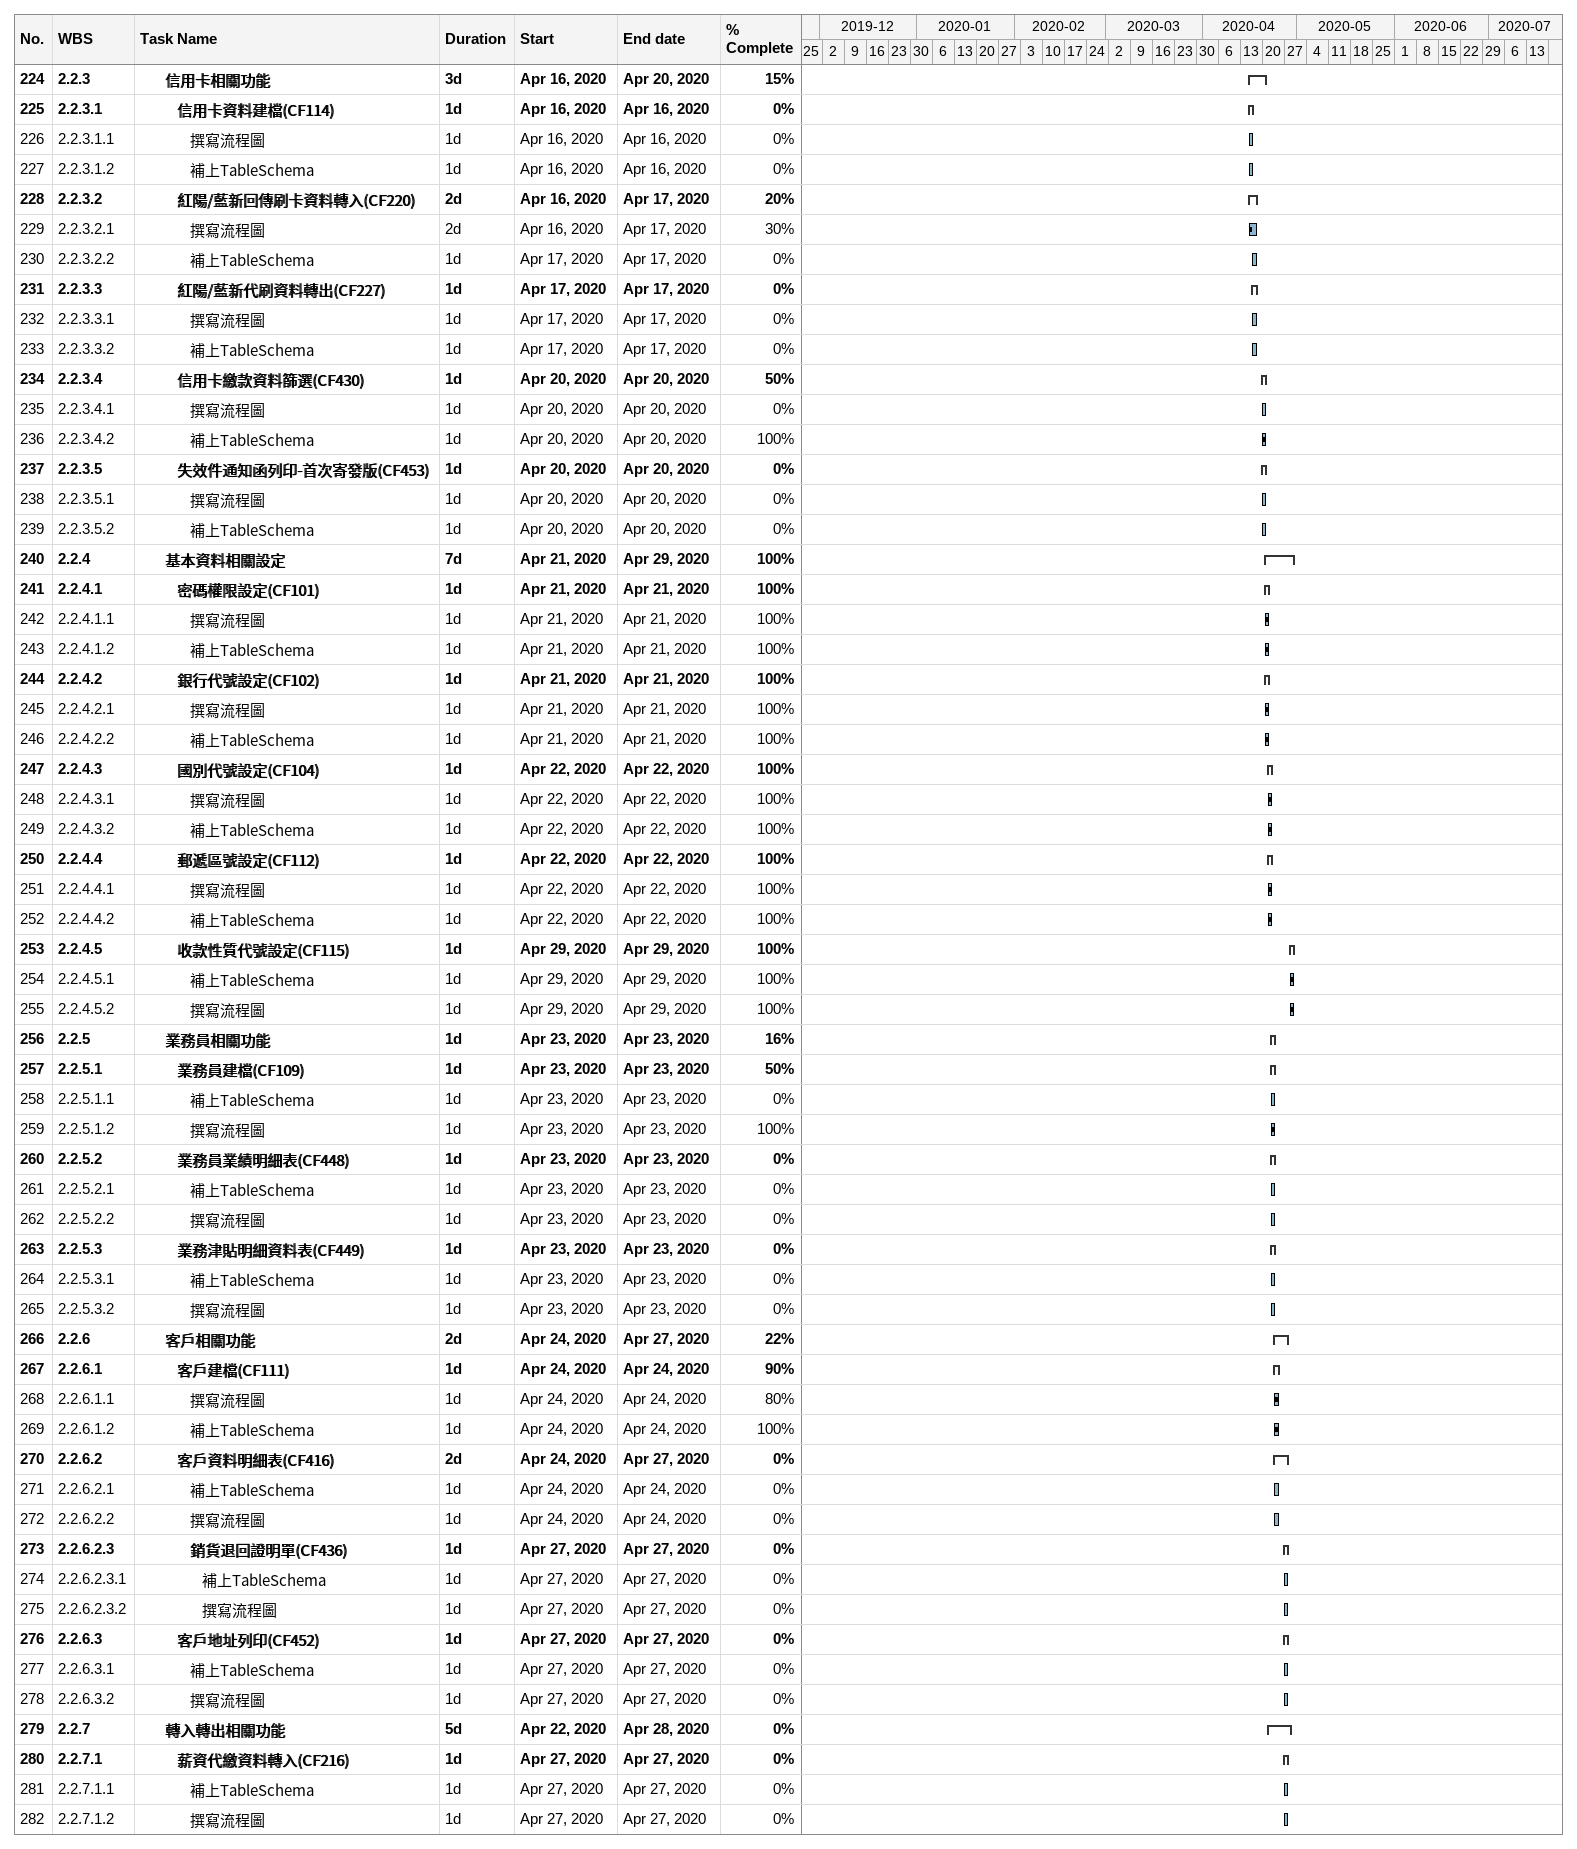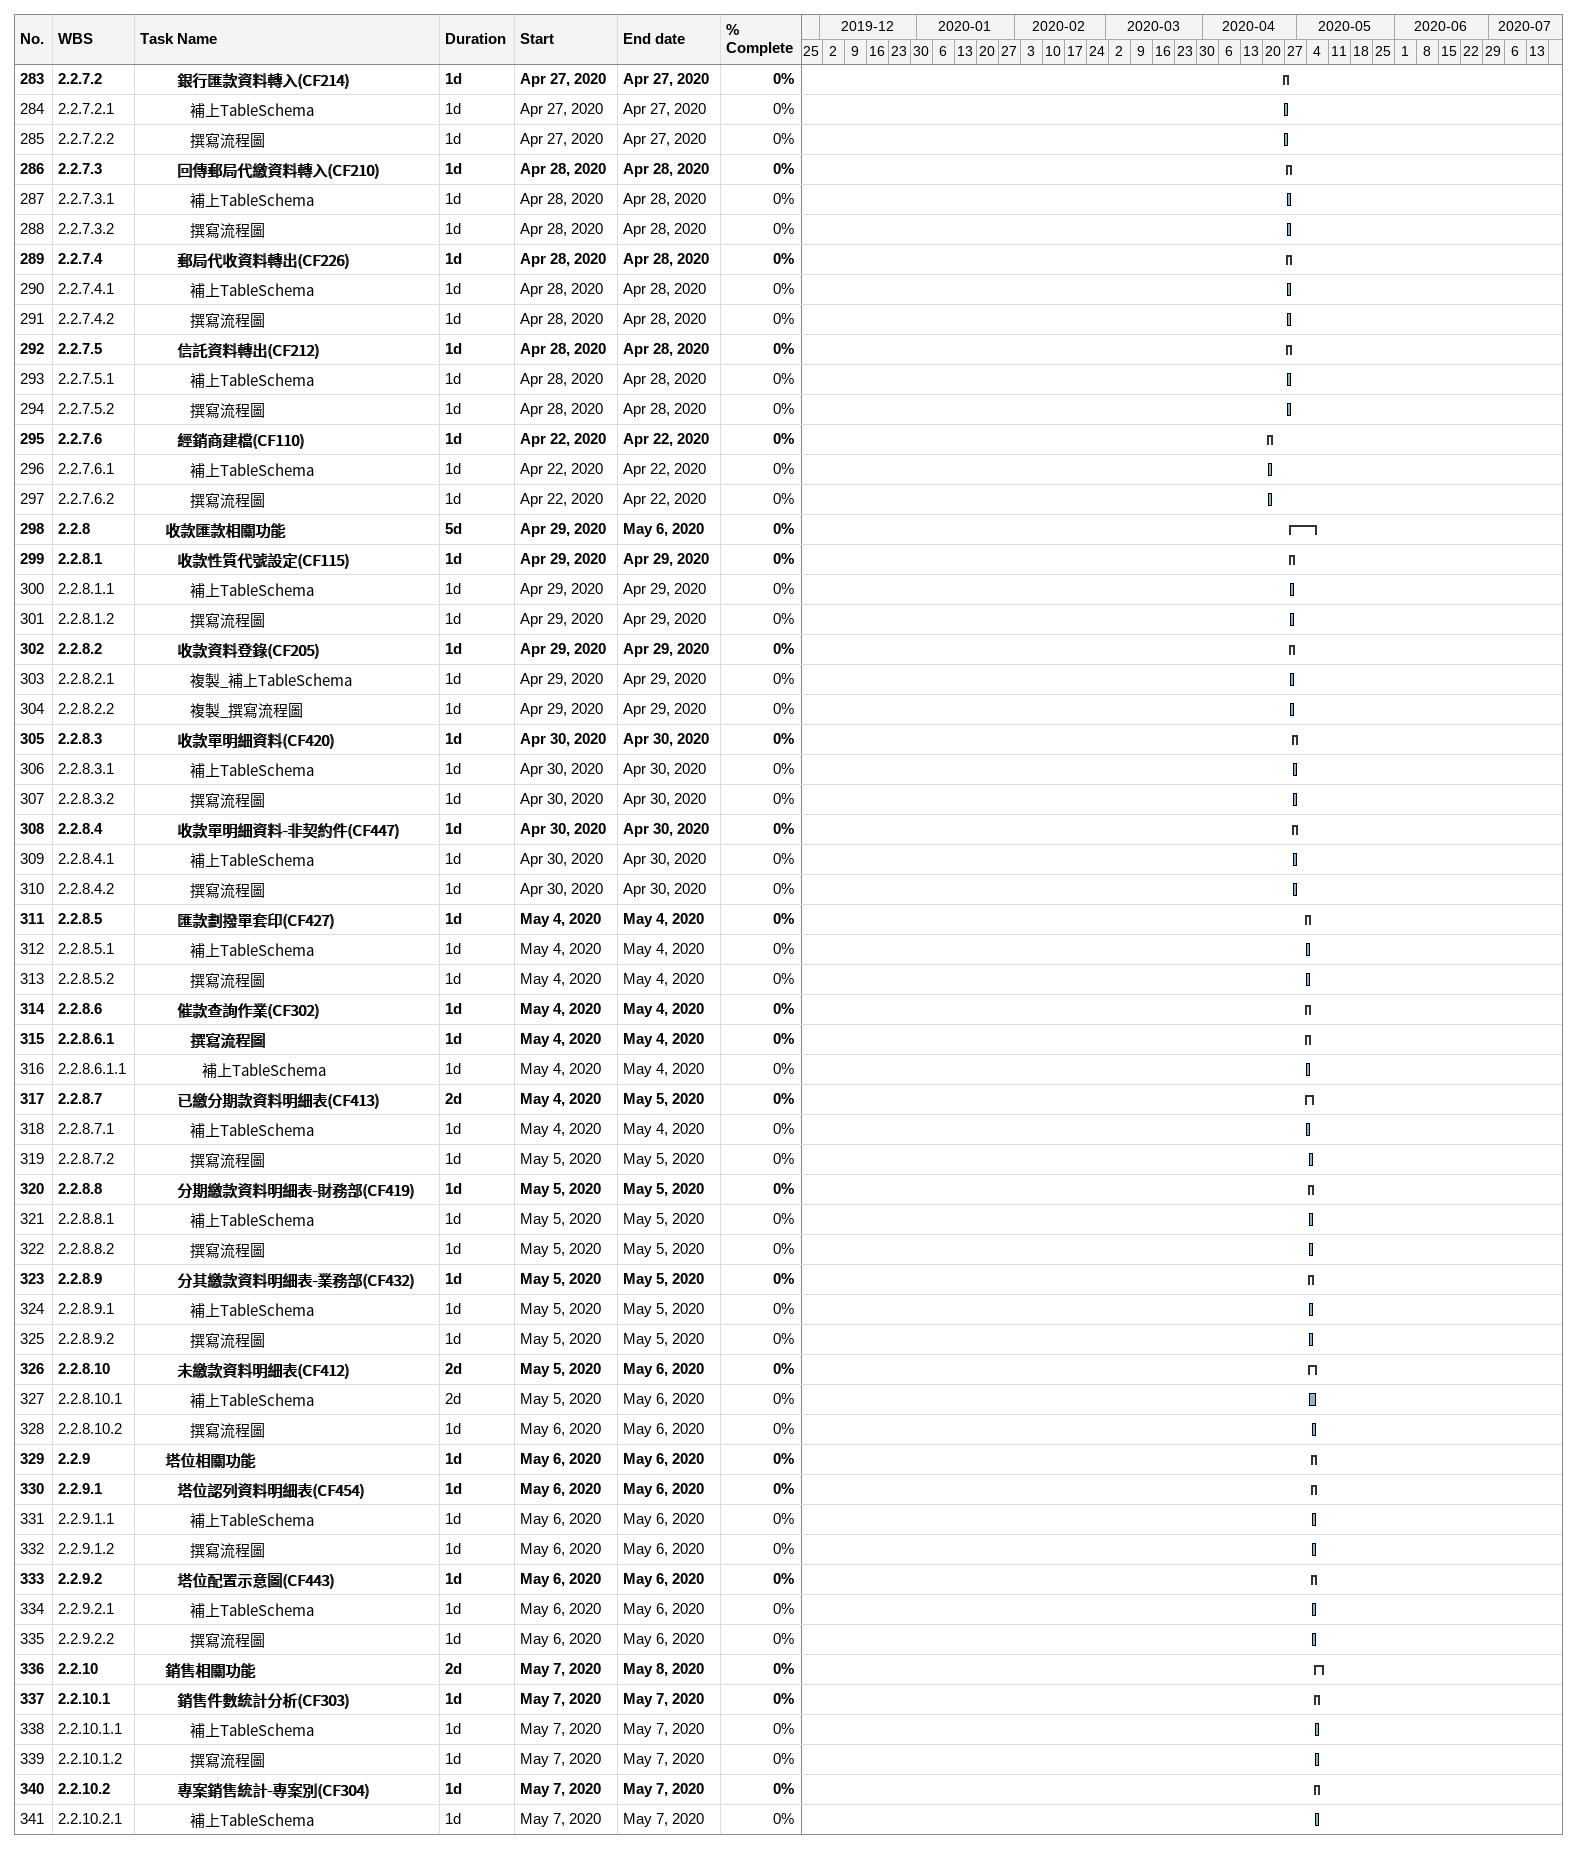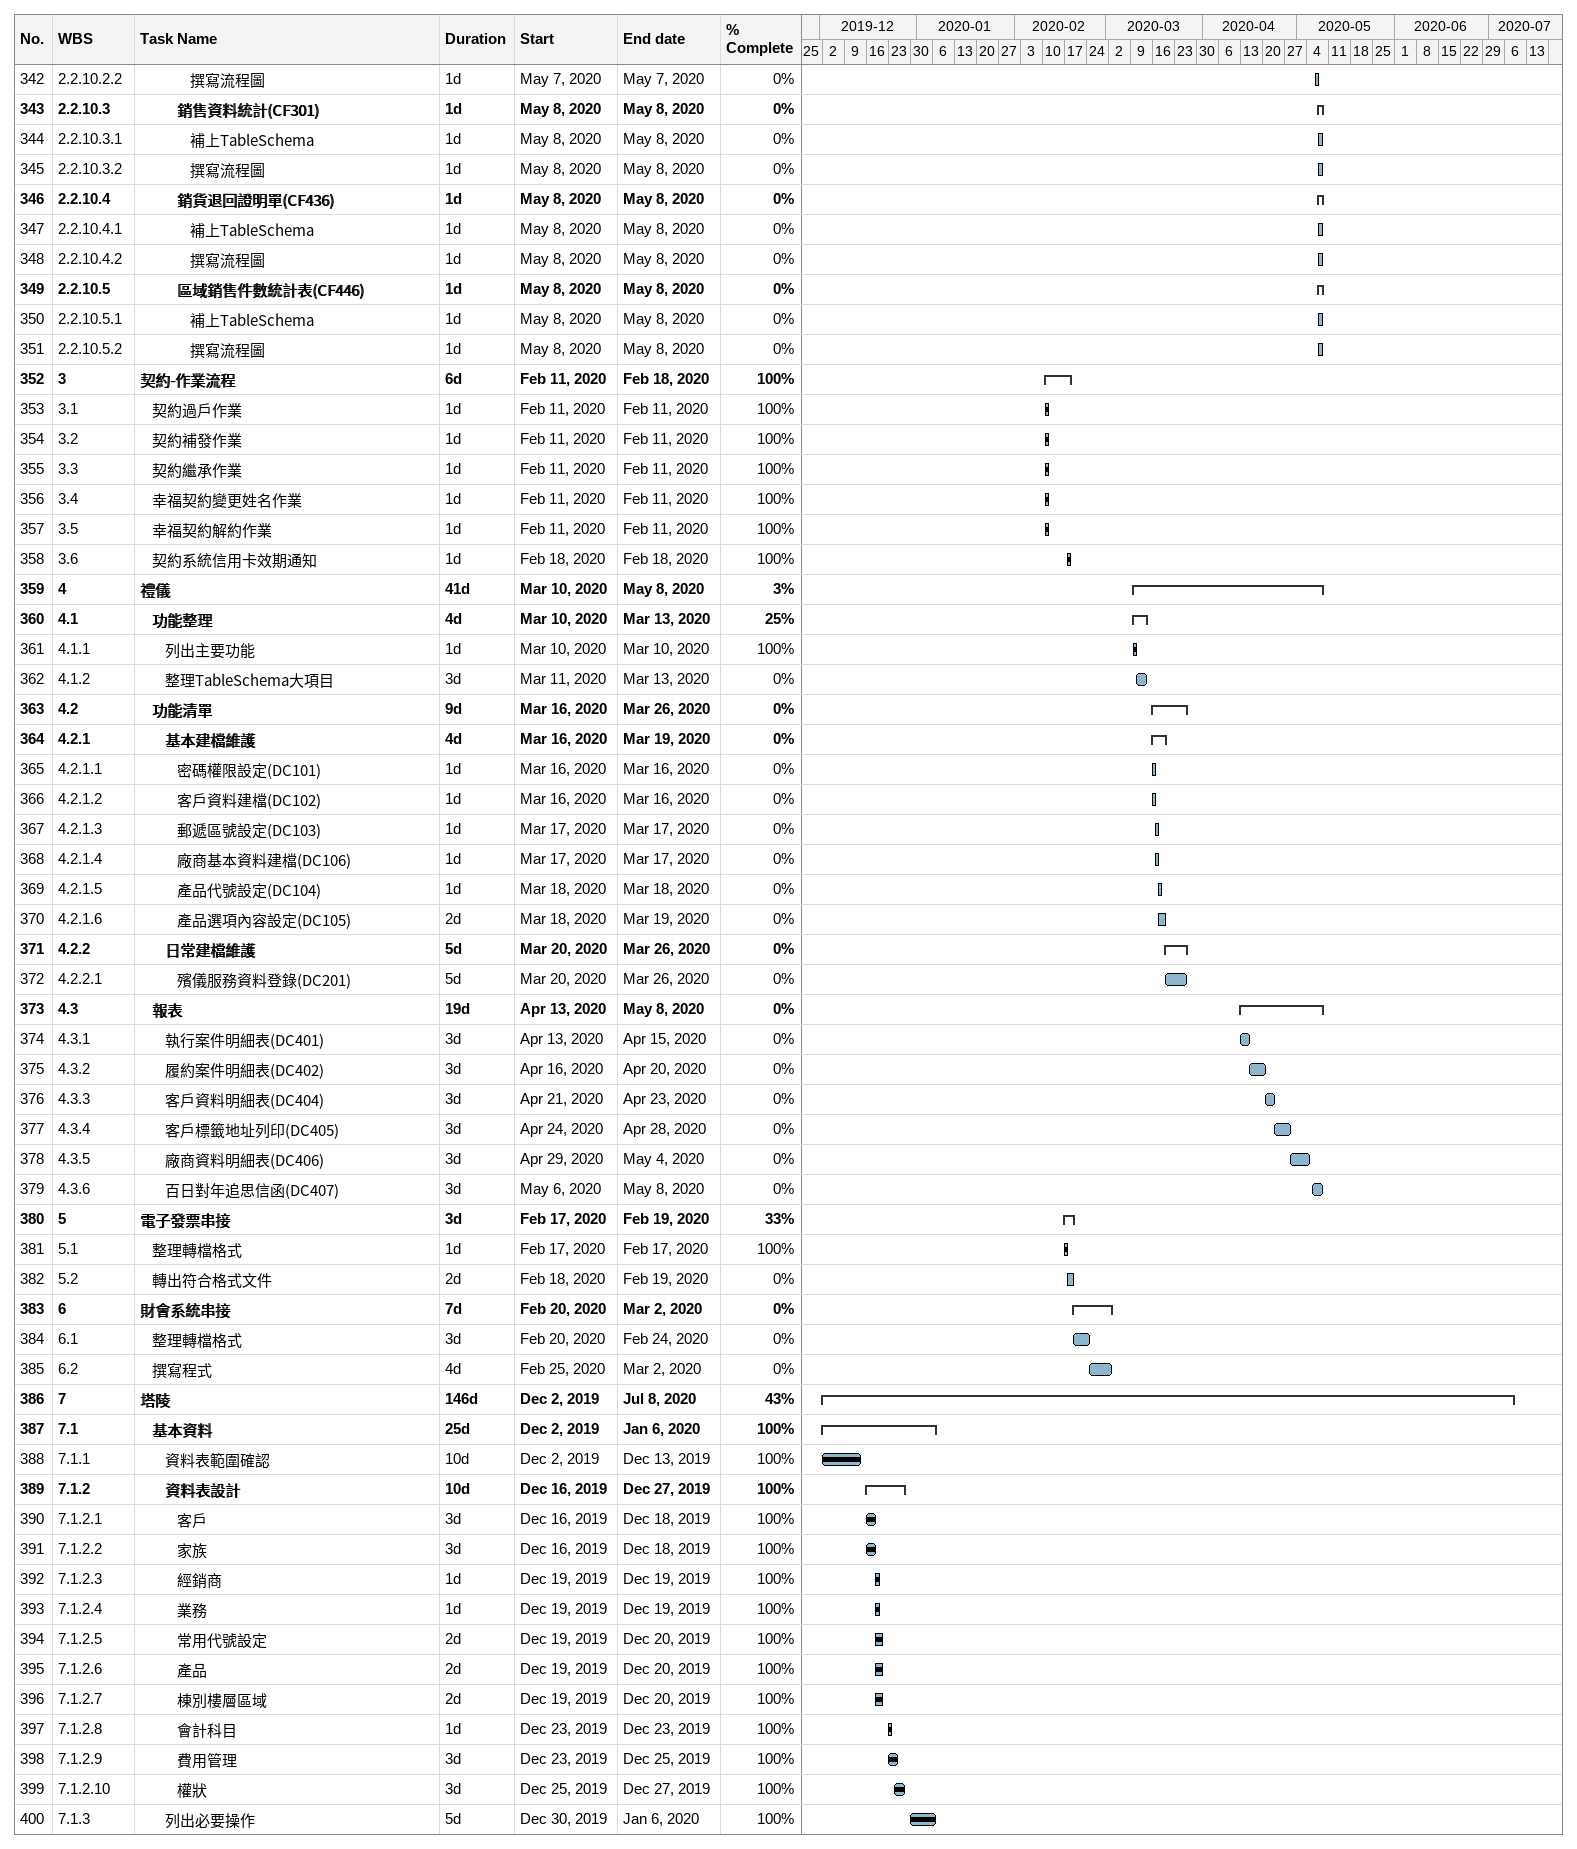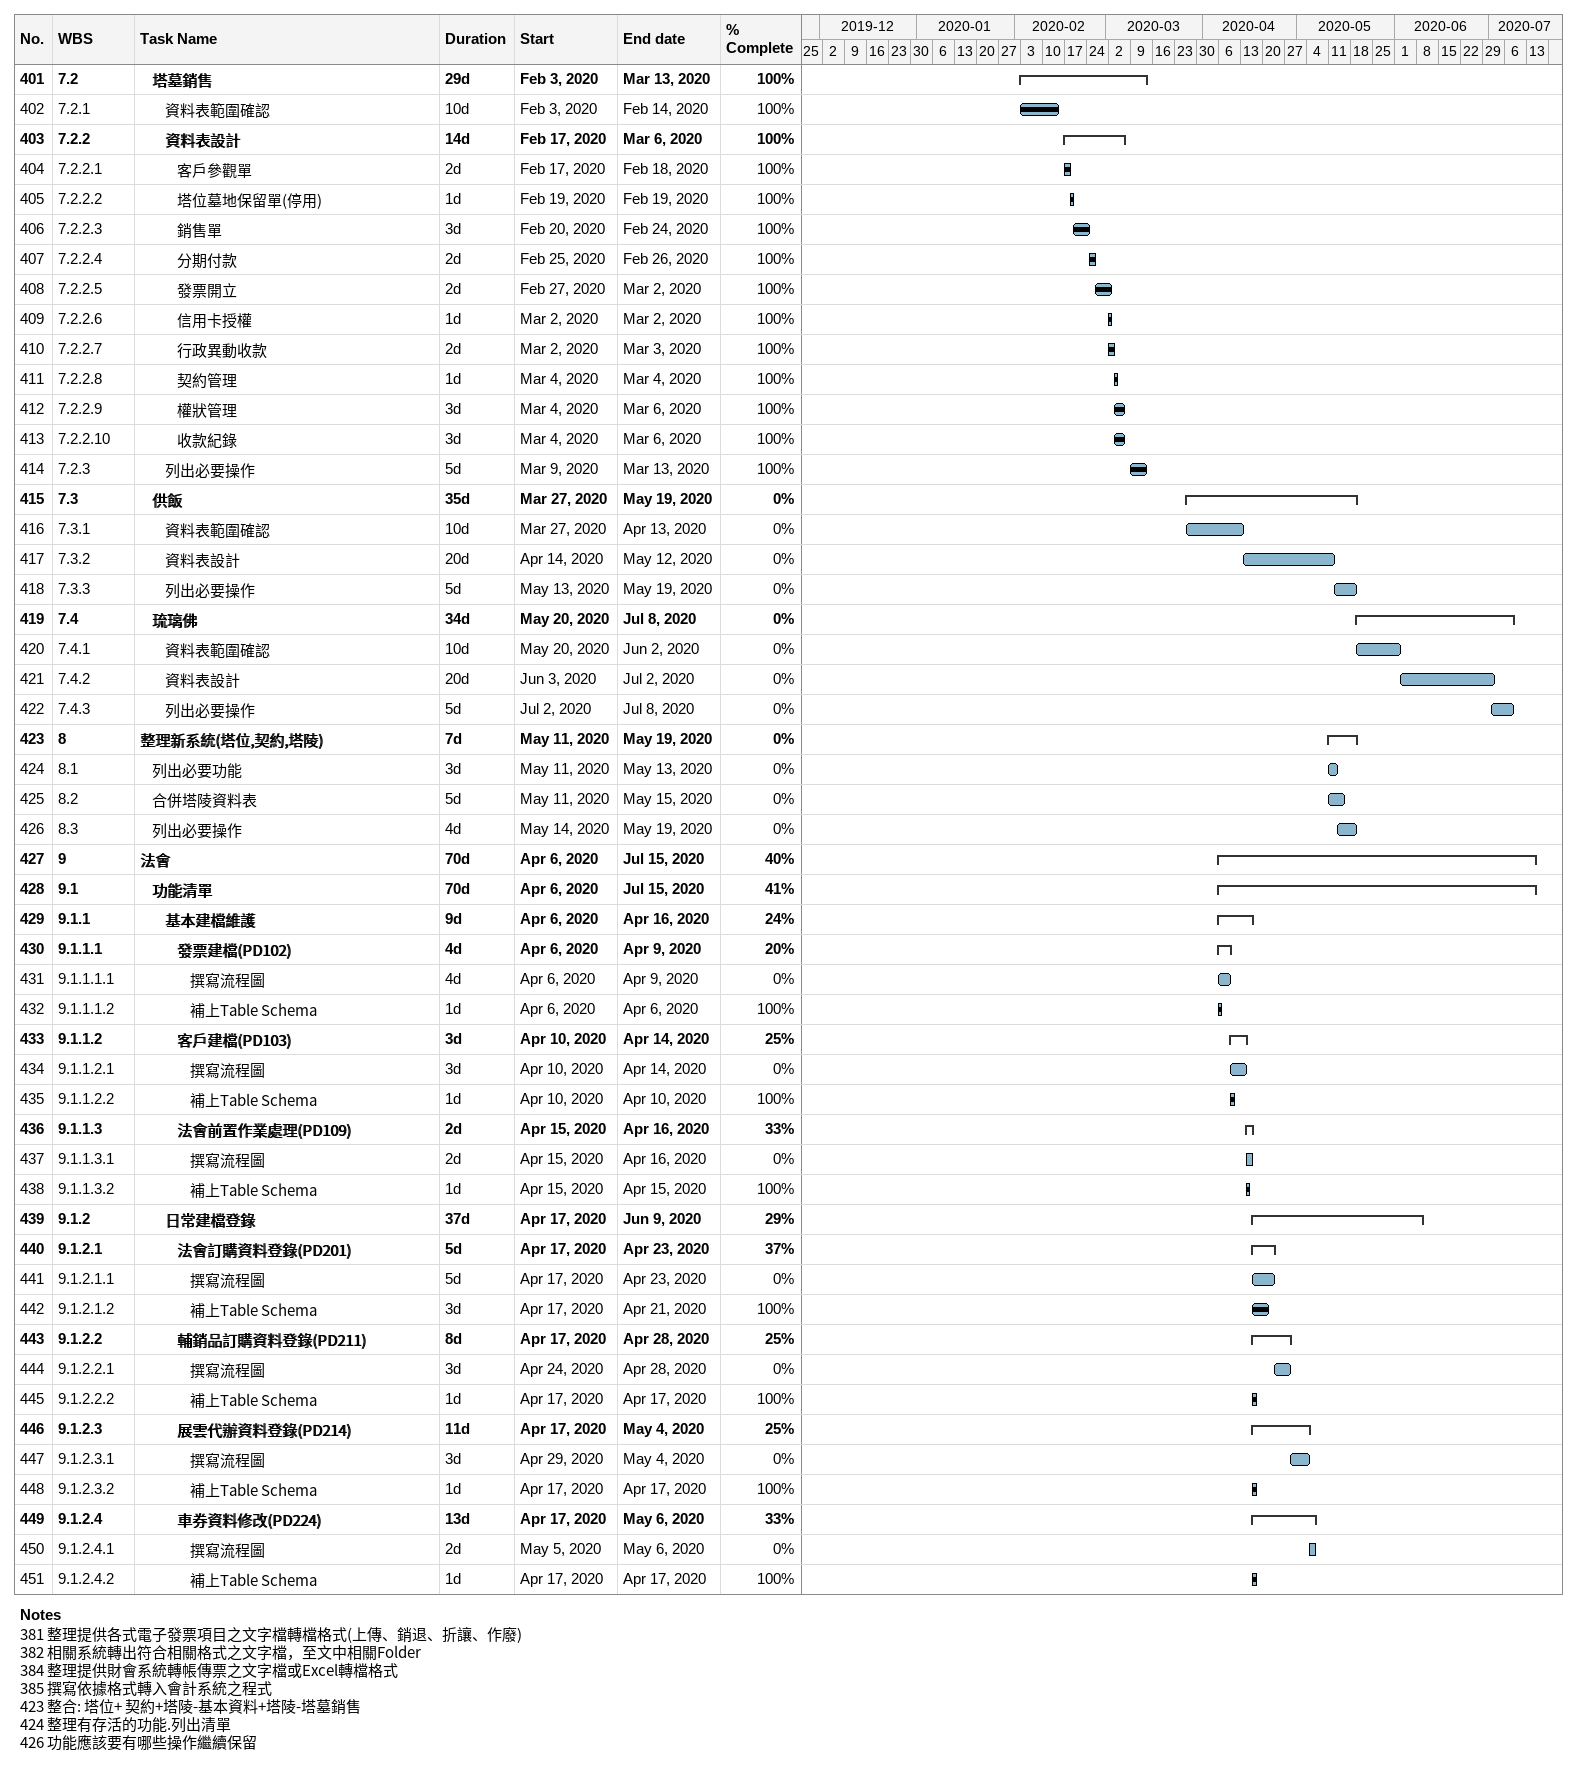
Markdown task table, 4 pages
| ID | WBS | Task | Duration | Start | Finish | % complete |
|---|---|---|---|---|---|---|
| 224 | 2.2.3 | **信用卡相關功能** | 3d | 2020-04-16 | 2020-04-20 | 15 |
| 225 | 2.2.3.1 | **信用卡資料建檔(CF114)** | 1d | 2020-04-16 | 2020-04-16 | 0 |
| 226 | 2.2.3.1.1 | 撰寫流程圖 | 1d | 2020-04-16 | 2020-04-16 | 0 |
| 227 | 2.2.3.1.2 | 補上TableSchema | 1d | 2020-04-16 | 2020-04-16 | 0 |
| 228 | 2.2.3.2 | **紅陽/藍新回傳刷卡資料轉入(CF220)** | 2d | 2020-04-16 | 2020-04-17 | 20 |
| 229 | 2.2.3.2.1 | 撰寫流程圖 | 2d | 2020-04-16 | 2020-04-17 | 30 |
| 230 | 2.2.3.2.2 | 補上TableSchema | 1d | 2020-04-17 | 2020-04-17 | 0 |
| 231 | 2.2.3.3 | **紅陽/藍新代刷資料轉出(CF227)** | 1d | 2020-04-17 | 2020-04-17 | 0 |
| 232 | 2.2.3.3.1 | 撰寫流程圖 | 1d | 2020-04-17 | 2020-04-17 | 0 |
| 233 | 2.2.3.3.2 | 補上TableSchema | 1d | 2020-04-17 | 2020-04-17 | 0 |
| 234 | 2.2.3.4 | **信用卡繳款資料篩選(CF430)** | 1d | 2020-04-20 | 2020-04-20 | 50 |
| 235 | 2.2.3.4.1 | 撰寫流程圖 | 1d | 2020-04-20 | 2020-04-20 | 0 |
| 236 | 2.2.3.4.2 | 補上TableSchema | 1d | 2020-04-20 | 2020-04-20 | 100 |
| 237 | 2.2.3.5 | **失效件通知函列印-首次寄發版(CF453)** | 1d | 2020-04-20 | 2020-04-20 | 0 |
| 238 | 2.2.3.5.1 | 撰寫流程圖 | 1d | 2020-04-20 | 2020-04-20 | 0 |
| 239 | 2.2.3.5.2 | 補上TableSchema | 1d | 2020-04-20 | 2020-04-20 | 0 |
| 240 | 2.2.4 | **基本資料相關設定** | 7d | 2020-04-21 | 2020-04-29 | 100 |
| 241 | 2.2.4.1 | **密碼權限設定(CF101)** | 1d | 2020-04-21 | 2020-04-21 | 100 |
| 242 | 2.2.4.1.1 | 撰寫流程圖 | 1d | 2020-04-21 | 2020-04-21 | 100 |
| 243 | 2.2.4.1.2 | 補上TableSchema | 1d | 2020-04-21 | 2020-04-21 | 100 |
| 244 | 2.2.4.2 | **銀行代號設定(CF102)** | 1d | 2020-04-21 | 2020-04-21 | 100 |
| 245 | 2.2.4.2.1 | 撰寫流程圖 | 1d | 2020-04-21 | 2020-04-21 | 100 |
| 246 | 2.2.4.2.2 | 補上TableSchema | 1d | 2020-04-21 | 2020-04-21 | 100 |
| 247 | 2.2.4.3 | **國別代號設定(CF104)** | 1d | 2020-04-22 | 2020-04-22 | 100 |
| 248 | 2.2.4.3.1 | 撰寫流程圖 | 1d | 2020-04-22 | 2020-04-22 | 100 |
| 249 | 2.2.4.3.2 | 補上TableSchema | 1d | 2020-04-22 | 2020-04-22 | 100 |
| 250 | 2.2.4.4 | **郵遞區號設定(CF112)** | 1d | 2020-04-22 | 2020-04-22 | 100 |
| 251 | 2.2.4.4.1 | 撰寫流程圖 | 1d | 2020-04-22 | 2020-04-22 | 100 |
| 252 | 2.2.4.4.2 | 補上TableSchema | 1d | 2020-04-22 | 2020-04-22 | 100 |
| 253 | 2.2.4.5 | **收款性質代號設定(CF115)** | 1d | 2020-04-29 | 2020-04-29 | 100 |
| 254 | 2.2.4.5.1 | 補上TableSchema | 1d | 2020-04-29 | 2020-04-29 | 100 |
| 255 | 2.2.4.5.2 | 撰寫流程圖 | 1d | 2020-04-29 | 2020-04-29 | 100 |
| 256 | 2.2.5 | **業務員相關功能** | 1d | 2020-04-23 | 2020-04-23 | 16 |
| 257 | 2.2.5.1 | **業務員建檔(CF109)** | 1d | 2020-04-23 | 2020-04-23 | 50 |
| 258 | 2.2.5.1.1 | 補上TableSchema | 1d | 2020-04-23 | 2020-04-23 | 0 |
| 259 | 2.2.5.1.2 | 撰寫流程圖 | 1d | 2020-04-23 | 2020-04-23 | 100 |
| 260 | 2.2.5.2 | **業務員業績明細表(CF448)** | 1d | 2020-04-23 | 2020-04-23 | 0 |
| 261 | 2.2.5.2.1 | 補上TableSchema | 1d | 2020-04-23 | 2020-04-23 | 0 |
| 262 | 2.2.5.2.2 | 撰寫流程圖 | 1d | 2020-04-23 | 2020-04-23 | 0 |
| 263 | 2.2.5.3 | **業務津貼明細資料表(CF449)** | 1d | 2020-04-23 | 2020-04-23 | 0 |
| 264 | 2.2.5.3.1 | 補上TableSchema | 1d | 2020-04-23 | 2020-04-23 | 0 |
| 265 | 2.2.5.3.2 | 撰寫流程圖 | 1d | 2020-04-23 | 2020-04-23 | 0 |
| 266 | 2.2.6 | **客戶相關功能** | 2d | 2020-04-24 | 2020-04-27 | 22 |
| 267 | 2.2.6.1 | **客戶建檔(CF111)** | 1d | 2020-04-24 | 2020-04-24 | 90 |
| 268 | 2.2.6.1.1 | 撰寫流程圖 | 1d | 2020-04-24 | 2020-04-24 | 80 |
| 269 | 2.2.6.1.2 | 補上TableSchema | 1d | 2020-04-24 | 2020-04-24 | 100 |
| 270 | 2.2.6.2 | **客戶資料明細表(CF416)** | 2d | 2020-04-24 | 2020-04-27 | 0 |
| 271 | 2.2.6.2.1 | 補上TableSchema | 1d | 2020-04-24 | 2020-04-24 | 0 |
| 272 | 2.2.6.2.2 | 撰寫流程圖 | 1d | 2020-04-24 | 2020-04-24 | 0 |
| 273 | 2.2.6.2.3 | **銷貨退回證明單(CF436)** | 1d | 2020-04-27 | 2020-04-27 | 0 |
| 274 | 2.2.6.2.3.1 | 補上TableSchema | 1d | 2020-04-27 | 2020-04-27 | 0 |
| 275 | 2.2.6.2.3.2 | 撰寫流程圖 | 1d | 2020-04-27 | 2020-04-27 | 0 |
| 276 | 2.2.6.3 | **客戶地址列印(CF452)** | 1d | 2020-04-27 | 2020-04-27 | 0 |
| 277 | 2.2.6.3.1 | 補上TableSchema | 1d | 2020-04-27 | 2020-04-27 | 0 |
| 278 | 2.2.6.3.2 | 撰寫流程圖 | 1d | 2020-04-27 | 2020-04-27 | 0 |
| 279 | 2.2.7 | **轉入轉出相關功能** | 5d | 2020-04-22 | 2020-04-28 | 0 |
| 280 | 2.2.7.1 | **薪資代繳資料轉入(CF216)** | 1d | 2020-04-27 | 2020-04-27 | 0 |
| 281 | 2.2.7.1.1 | 補上TableSchema | 1d | 2020-04-27 | 2020-04-27 | 0 |
| 282 | 2.2.7.1.2 | 撰寫流程圖 | 1d | 2020-04-27 | 2020-04-27 | 0 |
| 283 | 2.2.7.2 | **銀行匯款資料轉入(CF214)** | 1d | 2020-04-27 | 2020-04-27 | 0 |
| 284 | 2.2.7.2.1 | 補上TableSchema | 1d | 2020-04-27 | 2020-04-27 | 0 |
| 285 | 2.2.7.2.2 | 撰寫流程圖 | 1d | 2020-04-27 | 2020-04-27 | 0 |
| 286 | 2.2.7.3 | **回傳郵局代繳資料轉入(CF210)** | 1d | 2020-04-28 | 2020-04-28 | 0 |
| 287 | 2.2.7.3.1 | 補上TableSchema | 1d | 2020-04-28 | 2020-04-28 | 0 |
| 288 | 2.2.7.3.2 | 撰寫流程圖 | 1d | 2020-04-28 | 2020-04-28 | 0 |
| 289 | 2.2.7.4 | **郵局代收資料轉出(CF226)** | 1d | 2020-04-28 | 2020-04-28 | 0 |
| 290 | 2.2.7.4.1 | 補上TableSchema | 1d | 2020-04-28 | 2020-04-28 | 0 |
| 291 | 2.2.7.4.2 | 撰寫流程圖 | 1d | 2020-04-28 | 2020-04-28 | 0 |
| 292 | 2.2.7.5 | **信託資料轉出(CF212)** | 1d | 2020-04-28 | 2020-04-28 | 0 |
| 293 | 2.2.7.5.1 | 補上TableSchema | 1d | 2020-04-28 | 2020-04-28 | 0 |
| 294 | 2.2.7.5.2 | 撰寫流程圖 | 1d | 2020-04-28 | 2020-04-28 | 0 |
| 295 | 2.2.7.6 | **經銷商建檔(CF110)** | 1d | 2020-04-22 | 2020-04-22 | 0 |
| 296 | 2.2.7.6.1 | 補上TableSchema | 1d | 2020-04-22 | 2020-04-22 | 0 |
| 297 | 2.2.7.6.2 | 撰寫流程圖 | 1d | 2020-04-22 | 2020-04-22 | 0 |
| 298 | 2.2.8 | **收款匯款相關功能** | 5d | 2020-04-29 | 2020-05-06 | 0 |
| 299 | 2.2.8.1 | **收款性質代號設定(CF115)** | 1d | 2020-04-29 | 2020-04-29 | 0 |
| 300 | 2.2.8.1.1 | 補上TableSchema | 1d | 2020-04-29 | 2020-04-29 | 0 |
| 301 | 2.2.8.1.2 | 撰寫流程圖 | 1d | 2020-04-29 | 2020-04-29 | 0 |
| 302 | 2.2.8.2 | **收款資料登錄(CF205)** | 1d | 2020-04-29 | 2020-04-29 | 0 |
| 303 | 2.2.8.2.1 | 複製_補上TableSchema | 1d | 2020-04-29 | 2020-04-29 | 0 |
| 304 | 2.2.8.2.2 | 複製_撰寫流程圖 | 1d | 2020-04-29 | 2020-04-29 | 0 |
| 305 | 2.2.8.3 | **收款單明細資料(CF420)** | 1d | 2020-04-30 | 2020-04-30 | 0 |
| 306 | 2.2.8.3.1 | 補上TableSchema | 1d | 2020-04-30 | 2020-04-30 | 0 |
| 307 | 2.2.8.3.2 | 撰寫流程圖 | 1d | 2020-04-30 | 2020-04-30 | 0 |
| 308 | 2.2.8.4 | **收款單明細資料-非契約件(CF447)** | 1d | 2020-04-30 | 2020-04-30 | 0 |
| 309 | 2.2.8.4.1 | 補上TableSchema | 1d | 2020-04-30 | 2020-04-30 | 0 |
| 310 | 2.2.8.4.2 | 撰寫流程圖 | 1d | 2020-04-30 | 2020-04-30 | 0 |
| 311 | 2.2.8.5 | **匯款劃撥單套印(CF427)** | 1d | 2020-05-04 | 2020-05-04 | 0 |
| 312 | 2.2.8.5.1 | 補上TableSchema | 1d | 2020-05-04 | 2020-05-04 | 0 |
| 313 | 2.2.8.5.2 | 撰寫流程圖 | 1d | 2020-05-04 | 2020-05-04 | 0 |
| 314 | 2.2.8.6 | **催款查詢作業(CF302)** | 1d | 2020-05-04 | 2020-05-04 | 0 |
| 315 | 2.2.8.6.1 | **撰寫流程圖** | 1d | 2020-05-04 | 2020-05-04 | 0 |
| 316 | 2.2.8.6.1.1 | 補上TableSchema | 1d | 2020-05-04 | 2020-05-04 | 0 |
| 317 | 2.2.8.7 | **已繳分期款資料明細表(CF413)** | 2d | 2020-05-04 | 2020-05-05 | 0 |
| 318 | 2.2.8.7.1 | 補上TableSchema | 1d | 2020-05-04 | 2020-05-04 | 0 |
| 319 | 2.2.8.7.2 | 撰寫流程圖 | 1d | 2020-05-05 | 2020-05-05 | 0 |
| 320 | 2.2.8.8 | **分期繳款資料明細表-財務部(CF419)** | 1d | 2020-05-05 | 2020-05-05 | 0 |
| 321 | 2.2.8.8.1 | 補上TableSchema | 1d | 2020-05-05 | 2020-05-05 | 0 |
| 322 | 2.2.8.8.2 | 撰寫流程圖 | 1d | 2020-05-05 | 2020-05-05 | 0 |
| 323 | 2.2.8.9 | **分其繳款資料明細表-業務部(CF432)** | 1d | 2020-05-05 | 2020-05-05 | 0 |
| 324 | 2.2.8.9.1 | 補上TableSchema | 1d | 2020-05-05 | 2020-05-05 | 0 |
| 325 | 2.2.8.9.2 | 撰寫流程圖 | 1d | 2020-05-05 | 2020-05-05 | 0 |
| 326 | 2.2.8.10 | **未繳款資料明細表(CF412)** | 2d | 2020-05-05 | 2020-05-06 | 0 |
| 327 | 2.2.8.10.1 | 補上TableSchema | 2d | 2020-05-05 | 2020-05-06 | 0 |
| 328 | 2.2.8.10.2 | 撰寫流程圖 | 1d | 2020-05-06 | 2020-05-06 | 0 |
| 329 | 2.2.9 | **塔位相關功能** | 1d | 2020-05-06 | 2020-05-06 | 0 |
| 330 | 2.2.9.1 | **塔位認列資料明細表(CF454)** | 1d | 2020-05-06 | 2020-05-06 | 0 |
| 331 | 2.2.9.1.1 | 補上TableSchema | 1d | 2020-05-06 | 2020-05-06 | 0 |
| 332 | 2.2.9.1.2 | 撰寫流程圖 | 1d | 2020-05-06 | 2020-05-06 | 0 |
| 333 | 2.2.9.2 | **塔位配置示意圖(CF443)** | 1d | 2020-05-06 | 2020-05-06 | 0 |
| 334 | 2.2.9.2.1 | 補上TableSchema | 1d | 2020-05-06 | 2020-05-06 | 0 |
| 335 | 2.2.9.2.2 | 撰寫流程圖 | 1d | 2020-05-06 | 2020-05-06 | 0 |
| 336 | 2.2.10 | **銷售相關功能** | 2d | 2020-05-07 | 2020-05-08 | 0 |
| 337 | 2.2.10.1 | **銷售件數統計分析(CF303)** | 1d | 2020-05-07 | 2020-05-07 | 0 |
| 338 | 2.2.10.1.1 | 補上TableSchema | 1d | 2020-05-07 | 2020-05-07 | 0 |
| 339 | 2.2.10.1.2 | 撰寫流程圖 | 1d | 2020-05-07 | 2020-05-07 | 0 |
| 340 | 2.2.10.2 | **專案銷售統計-專案別(CF304)** | 1d | 2020-05-07 | 2020-05-07 | 0 |
| 341 | 2.2.10.2.1 | 補上TableSchema | 1d | 2020-05-07 | 2020-05-07 | 0 |
| 342 | 2.2.10.2.2 | 撰寫流程圖 | 1d | 2020-05-07 | 2020-05-07 | 0 |
| 343 | 2.2.10.3 | **銷售資料統計(CF301)** | 1d | 2020-05-08 | 2020-05-08 | 0 |
| 344 | 2.2.10.3.1 | 補上TableSchema | 1d | 2020-05-08 | 2020-05-08 | 0 |
| 345 | 2.2.10.3.2 | 撰寫流程圖 | 1d | 2020-05-08 | 2020-05-08 | 0 |
| 346 | 2.2.10.4 | **銷貨退回證明單(CF436)** | 1d | 2020-05-08 | 2020-05-08 | 0 |
| 347 | 2.2.10.4.1 | 補上TableSchema | 1d | 2020-05-08 | 2020-05-08 | 0 |
| 348 | 2.2.10.4.2 | 撰寫流程圖 | 1d | 2020-05-08 | 2020-05-08 | 0 |
| 349 | 2.2.10.5 | **區域銷售件數統計表(CF446)** | 1d | 2020-05-08 | 2020-05-08 | 0 |
| 350 | 2.2.10.5.1 | 補上TableSchema | 1d | 2020-05-08 | 2020-05-08 | 0 |
| 351 | 2.2.10.5.2 | 撰寫流程圖 | 1d | 2020-05-08 | 2020-05-08 | 0 |
| 352 | 3 | **契約-作業流程** | 6d | 2020-02-11 | 2020-02-18 | 100 |
| 353 | 3.1 | 契約過戶作業 | 1d | 2020-02-11 | 2020-02-11 | 100 |
| 354 | 3.2 | 契約補發作業 | 1d | 2020-02-11 | 2020-02-11 | 100 |
| 355 | 3.3 | 契約繼承作業 | 1d | 2020-02-11 | 2020-02-11 | 100 |
| 356 | 3.4 | 幸福契約變更姓名作業 | 1d | 2020-02-11 | 2020-02-11 | 100 |
| 357 | 3.5 | 幸福契約解約作業 | 1d | 2020-02-11 | 2020-02-11 | 100 |
| 358 | 3.6 | 契約系統信用卡效期通知 | 1d | 2020-02-18 | 2020-02-18 | 100 |
| 359 | 4 | **禮儀** | 41d | 2020-03-10 | 2020-05-08 | 3 |
| 360 | 4.1 | **功能整理** | 4d | 2020-03-10 | 2020-03-13 | 25 |
| 361 | 4.1.1 | 列出主要功能 | 1d | 2020-03-10 | 2020-03-10 | 100 |
| 362 | 4.1.2 | 整理TableSchema大項目 | 3d | 2020-03-11 | 2020-03-13 | 0 |
| 363 | 4.2 | **功能清單** | 9d | 2020-03-16 | 2020-03-26 | 0 |
| 364 | 4.2.1 | **基本建檔維護** | 4d | 2020-03-16 | 2020-03-19 | 0 |
| 365 | 4.2.1.1 | 密碼權限設定(DC101) | 1d | 2020-03-16 | 2020-03-16 | 0 |
| 366 | 4.2.1.2 | 客戶資料建檔(DC102) | 1d | 2020-03-16 | 2020-03-16 | 0 |
| 367 | 4.2.1.3 | 郵遞區號設定(DC103) | 1d | 2020-03-17 | 2020-03-17 | 0 |
| 368 | 4.2.1.4 | 廠商基本資料建檔(DC106) | 1d | 2020-03-17 | 2020-03-17 | 0 |
| 369 | 4.2.1.5 | 產品代號設定(DC104) | 1d | 2020-03-18 | 2020-03-18 | 0 |
| 370 | 4.2.1.6 | 產品選項內容設定(DC105) | 2d | 2020-03-18 | 2020-03-19 | 0 |
| 371 | 4.2.2 | **日常建檔維護** | 5d | 2020-03-20 | 2020-03-26 | 0 |
| 372 | 4.2.2.1 | 殯儀服務資料登錄(DC201) | 5d | 2020-03-20 | 2020-03-26 | 0 |
| 373 | 4.3 | **報表** | 19d | 2020-04-13 | 2020-05-08 | 0 |
| 374 | 4.3.1 | 執行案件明細表(DC401) | 3d | 2020-04-13 | 2020-04-15 | 0 |
| 375 | 4.3.2 | 履約案件明細表(DC402) | 3d | 2020-04-16 | 2020-04-20 | 0 |
| 376 | 4.3.3 | 客戶資料明細表(DC404) | 3d | 2020-04-21 | 2020-04-23 | 0 |
| 377 | 4.3.4 | 客戶標籤地址列印(DC405) | 3d | 2020-04-24 | 2020-04-28 | 0 |
| 378 | 4.3.5 | 廠商資料明細表(DC406) | 3d | 2020-04-29 | 2020-05-04 | 0 |
| 379 | 4.3.6 | 百日對年追思信函(DC407) | 3d | 2020-05-06 | 2020-05-08 | 0 |
| 380 | 5 | **電子發票串接** | 3d | 2020-02-17 | 2020-02-19 | 33 |
| 381 | 5.1 | 整理轉檔格式 | 1d | 2020-02-17 | 2020-02-17 | 100 |
| 382 | 5.2 | 轉出符合格式文件 | 2d | 2020-02-18 | 2020-02-19 | 0 |
| 383 | 6 | **財會系統串接** | 7d | 2020-02-20 | 2020-03-02 | 0 |
| 384 | 6.1 | 整理轉檔格式 | 3d | 2020-02-20 | 2020-02-24 | 0 |
| 385 | 6.2 | 撰寫程式 | 4d | 2020-02-25 | 2020-03-02 | 0 |
| 386 | 7 | **塔陵** | 146d | 2019-12-02 | 2020-07-08 | 43 |
| 387 | 7.1 | **基本資料** | 25d | 2019-12-02 | 2020-01-06 | 100 |
| 388 | 7.1.1 | 資料表範圍確認 | 10d | 2019-12-02 | 2019-12-13 | 100 |
| 389 | 7.1.2 | **資料表設計** | 10d | 2019-12-16 | 2019-12-27 | 100 |
| 390 | 7.1.2.1 | 客戶 | 3d | 2019-12-16 | 2019-12-18 | 100 |
| 391 | 7.1.2.2 | 家族 | 3d | 2019-12-16 | 2019-12-18 | 100 |
| 392 | 7.1.2.3 | 經銷商 | 1d | 2019-12-19 | 2019-12-19 | 100 |
| 393 | 7.1.2.4 | 業務 | 1d | 2019-12-19 | 2019-12-19 | 100 |
| 394 | 7.1.2.5 | 常用代號設定 | 2d | 2019-12-19 | 2019-12-20 | 100 |
| 395 | 7.1.2.6 | 產品 | 2d | 2019-12-19 | 2019-12-20 | 100 |
| 396 | 7.1.2.7 | 棟別樓層區域 | 2d | 2019-12-19 | 2019-12-20 | 100 |
| 397 | 7.1.2.8 | 會計科目 | 1d | 2019-12-23 | 2019-12-23 | 100 |
| 398 | 7.1.2.9 | 費用管理 | 3d | 2019-12-23 | 2019-12-25 | 100 |
| 399 | 7.1.2.10 | 權狀 | 3d | 2019-12-25 | 2019-12-27 | 100 |
| 400 | 7.1.3 | 列出必要操作 | 5d | 2019-12-30 | 2020-01-06 | 100 |
| 401 | 7.2 | **塔墓銷售** | 29d | 2020-02-03 | 2020-03-13 | 100 |
| 402 | 7.2.1 | 資料表範圍確認 | 10d | 2020-02-03 | 2020-02-14 | 100 |
| 403 | 7.2.2 | **資料表設計** | 14d | 2020-02-17 | 2020-03-06 | 100 |
| 404 | 7.2.2.1 | 客戶參觀單 | 2d | 2020-02-17 | 2020-02-18 | 100 |
| 405 | 7.2.2.2 | 塔位墓地保留單(停用) | 1d | 2020-02-19 | 2020-02-19 | 100 |
| 406 | 7.2.2.3 | 銷售單 | 3d | 2020-02-20 | 2020-02-24 | 100 |
| 407 | 7.2.2.4 | 分期付款 | 2d | 2020-02-25 | 2020-02-26 | 100 |
| 408 | 7.2.2.5 | 發票開立 | 2d | 2020-02-27 | 2020-03-02 | 100 |
| 409 | 7.2.2.6 | 信用卡授權 | 1d | 2020-03-02 | 2020-03-02 | 100 |
| 410 | 7.2.2.7 | 行政異動收款 | 2d | 2020-03-02 | 2020-03-03 | 100 |
| 411 | 7.2.2.8 | 契約管理 | 1d | 2020-03-04 | 2020-03-04 | 100 |
| 412 | 7.2.2.9 | 權狀管理 | 3d | 2020-03-04 | 2020-03-06 | 100 |
| 413 | 7.2.2.10 | 收款紀錄 | 3d | 2020-03-04 | 2020-03-06 | 100 |
| 414 | 7.2.3 | 列出必要操作 | 5d | 2020-03-09 | 2020-03-13 | 100 |
| 415 | 7.3 | **供飯** | 35d | 2020-03-27 | 2020-05-19 | 0 |
| 416 | 7.3.1 | 資料表範圍確認 | 10d | 2020-03-27 | 2020-04-13 | 0 |
| 417 | 7.3.2 | 資料表設計 | 20d | 2020-04-14 | 2020-05-12 | 0 |
| 418 | 7.3.3 | 列出必要操作 | 5d | 2020-05-13 | 2020-05-19 | 0 |
| 419 | 7.4 | **琉璃佛** | 34d | 2020-05-20 | 2020-07-08 | 0 |
| 420 | 7.4.1 | 資料表範圍確認 | 10d | 2020-05-20 | 2020-06-02 | 0 |
| 421 | 7.4.2 | 資料表設計 | 20d | 2020-06-03 | 2020-07-02 | 0 |
| 422 | 7.4.3 | 列出必要操作 | 5d | 2020-07-02 | 2020-07-08 | 0 |
| 423 | 8 | **整理新系統(塔位,契約,塔陵)** | 7d | 2020-05-11 | 2020-05-19 | 0 |
| 424 | 8.1 | 列出必要功能 | 3d | 2020-05-11 | 2020-05-13 | 0 |
| 425 | 8.2 | 合併塔陵資料表 | 5d | 2020-05-11 | 2020-05-15 | 0 |
| 426 | 8.3 | 列出必要操作 | 4d | 2020-05-14 | 2020-05-19 | 0 |
| 427 | 9 | **法會** | 70d | 2020-04-06 | 2020-07-15 | 40 |
| 428 | 9.1 | **功能清單** | 70d | 2020-04-06 | 2020-07-15 | 41 |
| 429 | 9.1.1 | **基本建檔維護** | 9d | 2020-04-06 | 2020-04-16 | 24 |
| 430 | 9.1.1.1 | **發票建檔(PD102)** | 4d | 2020-04-06 | 2020-04-09 | 20 |
| 431 | 9.1.1.1.1 | 撰寫流程圖 | 4d | 2020-04-06 | 2020-04-09 | 0 |
| 432 | 9.1.1.1.2 | 補上Table Schema | 1d | 2020-04-06 | 2020-04-06 | 100 |
| 433 | 9.1.1.2 | **客戶建檔(PD103)** | 3d | 2020-04-10 | 2020-04-14 | 25 |
| 434 | 9.1.1.2.1 | 撰寫流程圖 | 3d | 2020-04-10 | 2020-04-14 | 0 |
| 435 | 9.1.1.2.2 | 補上Table Schema | 1d | 2020-04-10 | 2020-04-10 | 100 |
| 436 | 9.1.1.3 | **法會前置作業處理(PD109)** | 2d | 2020-04-15 | 2020-04-16 | 33 |
| 437 | 9.1.1.3.1 | 撰寫流程圖 | 2d | 2020-04-15 | 2020-04-16 | 0 |
| 438 | 9.1.1.3.2 | 補上Table Schema | 1d | 2020-04-15 | 2020-04-15 | 100 |
| 439 | 9.1.2 | **日常建檔登錄** | 37d | 2020-04-17 | 2020-06-09 | 29 |
| 440 | 9.1.2.1 | **法會訂購資料登錄(PD201)** | 5d | 2020-04-17 | 2020-04-23 | 37 |
| 441 | 9.1.2.1.1 | 撰寫流程圖 | 5d | 2020-04-17 | 2020-04-23 | 0 |
| 442 | 9.1.2.1.2 | 補上Table Schema | 3d | 2020-04-17 | 2020-04-21 | 100 |
| 443 | 9.1.2.2 | **輔銷品訂購資料登錄(PD211)** | 8d | 2020-04-17 | 2020-04-28 | 25 |
| 444 | 9.1.2.2.1 | 撰寫流程圖 | 3d | 2020-04-24 | 2020-04-28 | 0 |
| 445 | 9.1.2.2.2 | 補上Table Schema | 1d | 2020-04-17 | 2020-04-17 | 100 |
| 446 | 9.1.2.3 | **展雲代辦資料登錄(PD214)** | 11d | 2020-04-17 | 2020-05-04 | 25 |
| 447 | 9.1.2.3.1 | 撰寫流程圖 | 3d | 2020-04-29 | 2020-05-04 | 0 |
| 448 | 9.1.2.3.2 | 補上Table Schema | 1d | 2020-04-17 | 2020-04-17 | 100 |
| 449 | 9.1.2.4 | **車券資料修改(PD224)** | 13d | 2020-04-17 | 2020-05-06 | 33 |
| 450 | 9.1.2.4.1 | 撰寫流程圖 | 2d | 2020-05-05 | 2020-05-06 | 0 |
| 451 | 9.1.2.4.2 | 補上Table Schema | 1d | 2020-04-17 | 2020-04-17 | 100 |

Notes
- 381: 整理提供各式電子發票項目之文字檔轉檔格式(上傳、銷退、折讓、作廢)
- 382: 相關系統轉出符合相關格式之文字檔，至文中相關Folder
- 384: 整理提供財會系統轉帳傳票之文字檔或Excel轉檔格式
- 385: 撰寫依據格式轉入會計系統之程式
- 423: 整合: 塔位+ 契約+塔陵-基本資料+塔陵-塔墓銷售
- 424: 整理有存活的功能.列出清單
- 426: 功能應該要有哪些操作繼續保留
